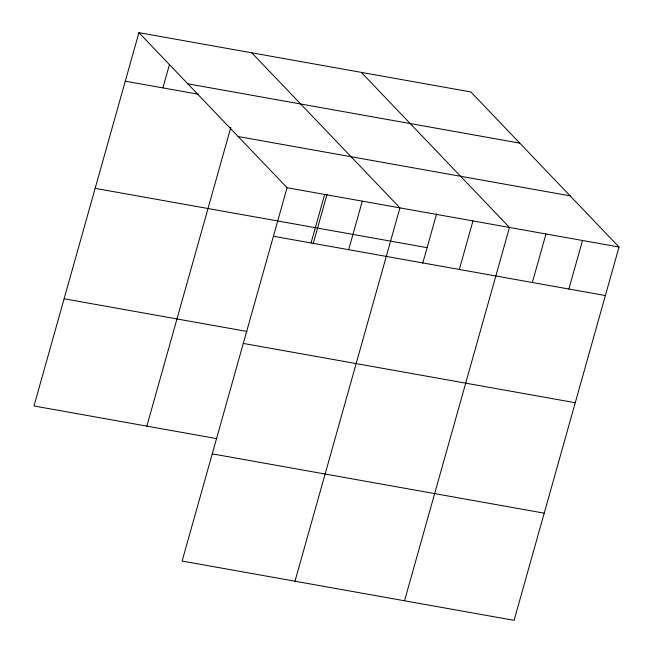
<?xml version="1.0" encoding="UTF-8"?>
<svg xmlns="http://www.w3.org/2000/svg" width="653" height="653" viewBox="0 0 653 653"><rect width="100%" height="100%" fill="white"/><g stroke="black" fill="none" stroke-linecap="round" stroke-linejoin="round"><path stroke-width="0.98" d="M138.918 32.65L287.059 187.721L182.122 561.049L514.082 620.35L619.02 247.022L470.878 91.951L138.918 32.65L33.98 405.978L216.918 438.653M162.899 87.894L169.445 64.606M146.843 426.14L230.811 127.408M311.04 242.965L324.68 194.447M313.203 243.585L327.063 194.292M348.661 249.683L362.301 201.165M294.993 581.211L399.93 207.883L251.78 52.811M422.752 263.159L436.612 213.866M459.32 269.452L472.96 220.934M404.534 600.776L509.471 227.456L361.329 72.385M532.35 282.504L545.99 233.978M568.869 289.026L582.509 240.5M187.803 83.821L519.764 143.129M125.278 81.176L198.536 94.261M238.174 136.55L570.134 195.851M287.059 187.721L619.02 247.022M95.15 188.358L427.111 247.658M273.419 236.247L605.38 295.548M64.108 298.788L247.046 331.471M243.291 343.429L575.252 402.73M212.249 453.859L544.21 513.168"/></g></svg>
